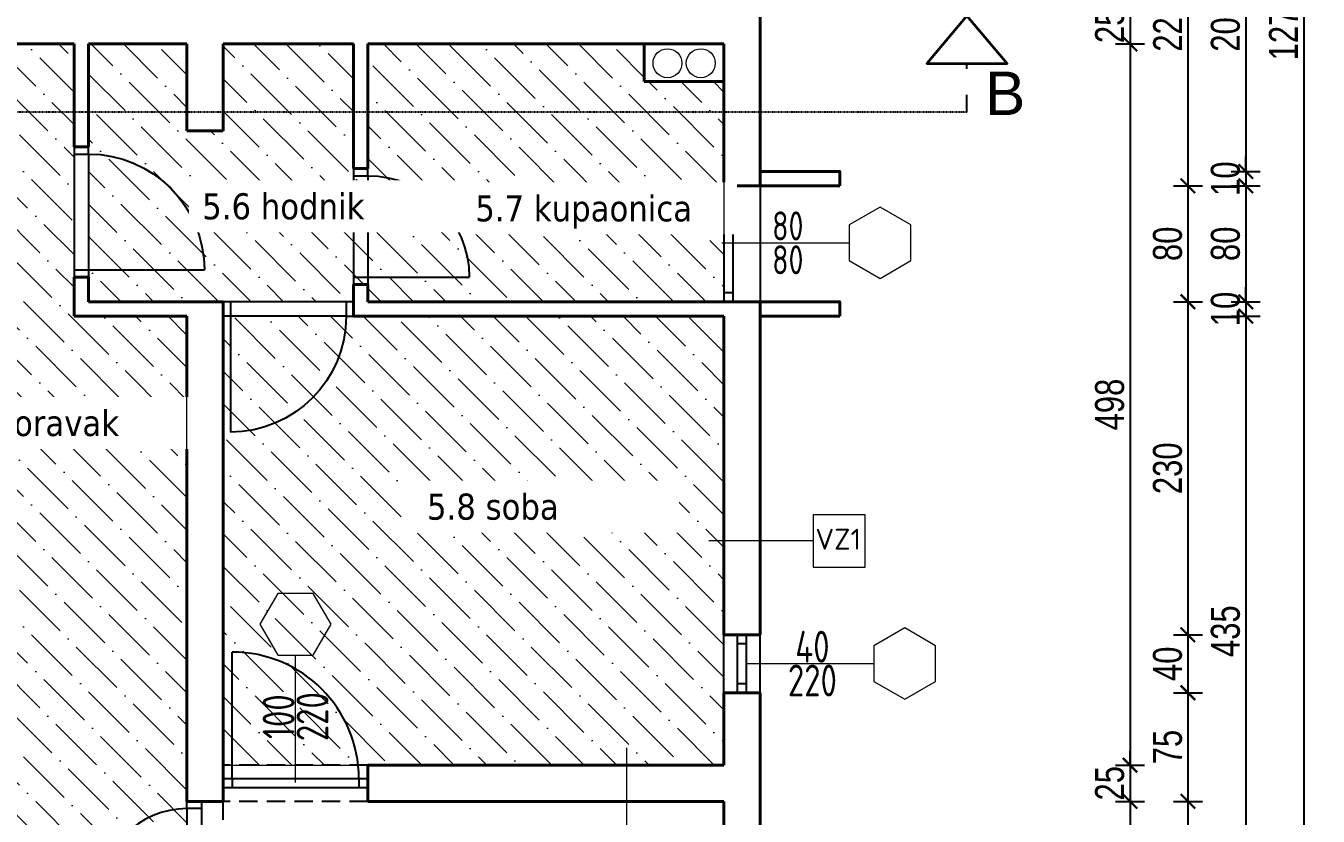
# Model space of a CAD drawing. Header units: millimetres. Extents: x 195897 to 285417, y -229751 to -116129.
# Drawn here: x 217088 to 217981, y -223144 to -222599 of the extents above; entities that cross this region are included whole.
import ezdxf
from ezdxf.enums import TextEntityAlignment as Align

# ---------------------------------------------------------------- set-up
doc = ezdxf.new("R2010")
doc.units = ezdxf.units.MM
doc.header["$PDMODE"] = 2
for name, pattern in [('ACAD_ISO03W100', [30, 12, -18]), ('HIDDEN', [0.375, 0.25, -0.125]), ('HIDDENX2', [19.05, 12.7, -6.35])]:
    doc.linetypes.add(name, pattern=pattern)
doc.layers.get('0').update_dxf_attribs({"lineweight": 0})
doc.layers.get('Defpoints').update_dxf_attribs({"color": 250, "lineweight": 0})
for name, color, linetype, lineweight in [('06-hatch_grijano', 30, 'Continuous', 0), ('07-kote', 70, 'Continuous', 9), ('09-oznaka stavke', 1, 'Continuous', 0), ('5-TX', 113, 'Continuous', 5), ('Kote', 1, 'Continuous', 15), ('TP_01 - 0.50', 1, 'Continuous', 40), ('TP_07 - 0.20', 255, 'Continuous', 20)]:
    doc.layers.add(name, color=color, linetype=linetype, lineweight=lineweight)
for name, color, linetype in [('TP_Hidden', 8, 'HIDDENX2'), ('TP_Otvori', 8, 'Continuous'), ('TP_Otvori.block', 8, 'Continuous'), ('zidovi', 1, 'Continuous')]:
    doc.layers.add(name, color=color, linetype=linetype)
doc.styles.add('isocpeur', font='isocpeur.ttf')
doc.styles.add('OPIS', font='hrcom.shx', dxfattribs={"width": 0.8, "height": 20})
doc.styles.add('tahoma10', font='tahoma.ttf', dxfattribs={"height": 2})
doc.styles.add('Tekst15', font='arial.ttf', dxfattribs={"height": 15})
doc.dimstyles.new('ISO-25', dxfattribs={"dimtxt": 20, "dimasz": 10, "dimexe": 10, "dimexo": 10, "dimgap": 4, "dimtad": 1, "dimdec": 0, "dimtxsty": 'OPIS', "dimblk": 'ARCHTICK', "dimcen": 10, "dimdle": 10, "dimadec": 0, "dimazin": 0, "dimtfac": 1, "dimtdec": 0, "dimtix": 1, "dimtmove": 0, "dimatfit": 3, "dimldrblk": 'ARCHTICK', "dimfxl": 10, "dimfxlon": 1, "dimarcsym": 0})

# ---------------------------------------------------------------- blocks, each defined once
blk = doc.blocks.new('*U654')
at = {"layer": 'TP_Otvori'}
for p, q in [((5, 0), (5, 80)), ((5, 0), (0, 0)), ((85, 0), (5, 0)), ((5, -10), (5, 0)), ((85, -10), (85, 0)), ((85, 0), (90, 0)), ((90, -10), (0, -10))]:
    blk.add_line(p, q, dxfattribs=at)
blk.add_arc((5, 0), 80, 0.00001, 90.00001, dxfattribs=at)
blk = doc.blocks.new('*U655')
at = {"layer": 'TP_Otvori'}
for p, q in [((5, 0), (5, 70)), ((5, 0), (0, 0)), ((75, 0), (5, 0)), ((5, -10), (5, 0)), ((75, -10), (75, 0)), ((75, 0), (80, 0)), ((80, -10), (0, -10))]:
    blk.add_line(p, q, dxfattribs=at)
blk.add_arc((5, 0), 70, 0.00001, 90.00001, dxfattribs=at)
blk = doc.blocks.new('*U658')
at = {"layer": 'TP_Otvori'}
for p, q in [((5, 0), (5, 60)), ((5, 0), (0, 0)), ((65, 0), (5, 0)), ((5, -10), (5, 0)), ((65, -10), (65, 0)), ((65, 0), (70, 0)), ((70, -10), (0, -10))]:
    blk.add_line(p, q, dxfattribs=at)
blk.add_arc((5, 0), 60, 0.00001, 90.00001, dxfattribs=at)
blk = doc.blocks.new('*U664')
at = {"layer": 'TP_01 - 0.50'}
for p, q in [((0, 0), (0, -30)), ((48, 0), (48, -30))]:
    blk.add_line(p, q, dxfattribs=at)
at = {"layer": 'TP_Otvori'}
for p, q in [((0, 0), (48, 0)), ((0, -11.3), (48, -11.3)), ((0, -18.8), (48, -18.8)), ((7.5, -11.3), (7.5, -18.8)), ((40.5, -11.3), (40.5, -18.8)), ((0, -30), (48, -30))]:
    blk.add_line(p, q, dxfattribs=at)
blk = doc.blocks.new('_ArchTick')
at = {"color": 0, "linetype": 'ByBlock', "lineweight": 0, "const_width": 0.15}
blk.add_lwpolyline([(-0.5, -0.5), (0.5, 0.5)], dxfattribs=at)
blk = doc.blocks.new('*D792')
at = {"layer": '07-kote', "color": 0, "linetype": 'Continuous', "lineweight": -2, "ltscale": 0.5, "transparency": 16777216}
for p, q in [((217224.44, -223687.1), (217224.44, -223707.1)), ((217324.44, -223687.1), (217324.44, -223707.1)), ((217214.44, -223697.1), (217334.44, -223697.1))]:
    blk.add_line(p, q, dxfattribs=at)
at = {"layer": 'Defpoints', "color": 0, "linetype": 'Continuous', "ltscale": 0.5, "transparency": 16777216}
for p in [(217324.44, -223134.03), (217224.44, -223305.68), (217324.44, -223697.1)]:
    blk.add_point(p, dxfattribs=at)
at = {"layer": '07-kote', "color": 0, "linetype": 'Continuous', "lineweight": -2, "ltscale": 0.5, "transparency": 16777216, "xscale": 10, "yscale": 10, "zscale": 10, "rotation": 180}
blk.add_blockref('_ArchTick', (217224.44, -223697.1), dxfattribs=at)
at = {"layer": '07-kote', "color": 0, "linetype": 'Continuous', "lineweight": -2, "ltscale": 0.5, "transparency": 16777216, "xscale": 10, "yscale": 10, "zscale": 10}
blk.add_blockref('_ArchTick', (217324.44, -223697.1), dxfattribs=at)
at = {"layer": '07-kote', "color": 0, "linetype": 'Continuous', "lineweight": 15, "ltscale": 0.5, "transparency": 16777216, "insert": (217274.44, -223683.1), "char_height": 20, "attachment_point": 5, "style": 'OPIS'}
blk.add_mtext('100', dxfattribs=at)
blk = doc.blocks.new('*D793')
at = {"layer": '07-kote', "color": 0, "linetype": 'Continuous', "lineweight": -2, "ltscale": 0.5, "transparency": 16777216}
for p, q in [((217324.44, -223687.1), (217324.44, -223707.1)), ((217570.44, -223687.1), (217570.44, -223707.1)), ((217314.44, -223697.1), (217580.44, -223697.1))]:
    blk.add_line(p, q, dxfattribs=at)
at = {"layer": 'Defpoints', "color": 0, "linetype": 'Continuous', "ltscale": 0.5, "transparency": 16777216}
for p in [(217324.44, -223134.03), (217570.44, -223234.03), (217570.44, -223697.1)]:
    blk.add_point(p, dxfattribs=at)
at = {"layer": '07-kote', "color": 0, "linetype": 'Continuous', "lineweight": -2, "ltscale": 0.5, "transparency": 16777216, "xscale": 10, "yscale": 10, "zscale": 10, "rotation": 180}
blk.add_blockref('_ArchTick', (217324.44, -223697.1), dxfattribs=at)
at = {"layer": '07-kote', "color": 0, "linetype": 'Continuous', "lineweight": -2, "ltscale": 0.5, "transparency": 16777216, "xscale": 10, "yscale": 10, "zscale": 10}
blk.add_blockref('_ArchTick', (217570.44, -223697.1), dxfattribs=at)
at = {"layer": '07-kote', "color": 0, "linetype": 'Continuous', "lineweight": 15, "ltscale": 0.5, "transparency": 16777216, "insert": (217447.44, -223683.1), "char_height": 20, "attachment_point": 5, "style": 'OPIS'}
blk.add_mtext('246', dxfattribs=at)
blk = doc.blocks.new('*D1212')
at = {"layer": '07-kote', "color": 0, "linetype": 'ByBlock', "lineweight": -2, "ltscale": 5, "transparency": 16777216}
for p, q in [((217595.44, -223727.1), (217595.44, -223747.1)), ((217650.44, -223727.1), (217650.44, -223747.1)), ((217660.44, -223737.1), (217585.44, -223737.1))]:
    blk.add_line(p, q, dxfattribs=at)
at = {"layer": 'Defpoints', "color": 0, "linetype": 'ByBlock', "ltscale": 5, "transparency": 16777216}
for p in [(217595.44, -222799.03), (217650.44, -222799.03), (217595.44, -223737.1)]:
    blk.add_point(p, dxfattribs=at)
at = {"layer": '07-kote', "color": 0, "linetype": 'ByBlock', "lineweight": -2, "ltscale": 5, "transparency": 16777216, "xscale": 10, "yscale": 10, "zscale": 10, "rotation": 180}
blk.add_blockref('_ArchTick', (217595.44, -223737.1), dxfattribs=at)
at = {"layer": '07-kote', "color": 0, "linetype": 'ByBlock', "lineweight": -2, "ltscale": 5, "transparency": 16777216, "xscale": 10, "yscale": 10, "zscale": 10}
blk.add_blockref('_ArchTick', (217650.44, -223737.1), dxfattribs=at)
at = {"layer": '07-kote', "color": 0, "linetype": 'ByBlock', "ltscale": 5, "transparency": 16777216, "insert": (217622.94, -223723.1), "char_height": 20, "attachment_point": 5, "style": 'OPIS'}
blk.add_mtext('55', dxfattribs=at)
blk = doc.blocks.new('*D1224')
at = {"layer": '07-kote', "color": 0, "linetype": 'ByBlock', "lineweight": -2, "ltscale": 5, "transparency": 16777216}
for p, q in [((217851.02, -222586.03), (217851.02, -222576.03)), ((217841.02, -222586.03), (217861.02, -222586.03)), ((217851.02, -222586.03), (217851.02, -222611.03)), ((217841.02, -222611.03), (217861.02, -222611.03)), ((217851.02, -222611.03), (217851.02, -222621.03))]:
    blk.add_line(p, q, dxfattribs=at)
at = {"layer": 'Defpoints', "color": 0, "linetype": 'ByBlock', "ltscale": 5, "transparency": 16777216}
for p in [(217570.44, -222586.03), (217570.44, -222611.03), (217851.02, -222611.03)]:
    blk.add_point(p, dxfattribs=at)
at = {"layer": '07-kote', "color": 0, "linetype": 'ByBlock', "lineweight": -2, "ltscale": 5, "transparency": 16777216, "xscale": 10, "yscale": 10, "zscale": 10}
for p, rotation in [((217851.02, -222586.03), 270), ((217851.02, -222611.03), 90)]:
    blk.add_blockref('_ArchTick', p, dxfattribs=dict(at, rotation=rotation))
at = {"layer": '07-kote', "color": 0, "linetype": 'ByBlock', "ltscale": 5, "transparency": 16777216, "insert": (217837.02, -222598.53), "char_height": 20, "attachment_point": 5, "rotation": 90, "style": 'OPIS'}
blk.add_mtext('25', dxfattribs=at)
blk = doc.blocks.new('*D1225')
at = {"layer": '07-kote', "color": 0, "linetype": 'ByBlock', "lineweight": -2, "ltscale": 5, "transparency": 16777216}
for p, q in [((217851.02, -222601.03), (217851.02, -223119.03)), ((217841.02, -222611.03), (217861.02, -222611.03)), ((217841.02, -223109.03), (217861.02, -223109.03))]:
    blk.add_line(p, q, dxfattribs=at)
at = {"layer": 'Defpoints', "color": 0, "linetype": 'ByBlock', "ltscale": 5, "transparency": 16777216}
for p in [(217570.44, -222611.03), (217570.44, -223109.03), (217851.02, -223109.03)]:
    blk.add_point(p, dxfattribs=at)
at = {"layer": '07-kote', "color": 0, "linetype": 'ByBlock', "lineweight": -2, "ltscale": 5, "transparency": 16777216, "xscale": 10, "yscale": 10, "zscale": 10}
for p, rotation in [((217851.02, -222611.03), 90), ((217851.02, -223109.03), 270)]:
    blk.add_blockref('_ArchTick', p, dxfattribs=dict(at, rotation=rotation))
at = {"layer": '07-kote', "color": 0, "linetype": 'ByBlock', "ltscale": 5, "transparency": 16777216, "insert": (217837.02, -222860.03), "char_height": 20, "attachment_point": 5, "rotation": 90, "style": 'OPIS'}
blk.add_mtext('498', dxfattribs=at)
blk = doc.blocks.new('*D1226')
at = {"layer": '07-kote', "color": 0, "linetype": 'ByBlock', "lineweight": -2, "ltscale": 5, "transparency": 16777216}
for p, q in [((217851.02, -223109.03), (217851.02, -223099.03)), ((217841.02, -223109.03), (217861.02, -223109.03)), ((217851.02, -223109.03), (217851.02, -223134.03)), ((217841.02, -223134.03), (217861.02, -223134.03)), ((217851.02, -223134.03), (217851.02, -223144.03))]:
    blk.add_line(p, q, dxfattribs=at)
at = {"layer": 'Defpoints', "color": 0, "linetype": 'ByBlock', "ltscale": 5, "transparency": 16777216}
for p in [(217570.44, -223109.03), (217570.44, -223134.03), (217851.02, -223134.03)]:
    blk.add_point(p, dxfattribs=at)
at = {"layer": '07-kote', "color": 0, "linetype": 'ByBlock', "lineweight": -2, "ltscale": 5, "transparency": 16777216, "xscale": 10, "yscale": 10, "zscale": 10}
for p, rotation in [((217851.02, -223109.03), 270), ((217851.02, -223134.03), 90)]:
    blk.add_blockref('_ArchTick', p, dxfattribs=dict(at, rotation=rotation))
at = {"layer": '07-kote', "color": 0, "linetype": 'ByBlock', "ltscale": 5, "transparency": 16777216, "insert": (217837.02, -223121.53), "char_height": 20, "attachment_point": 5, "rotation": 90, "style": 'OPIS'}
blk.add_mtext('25', dxfattribs=at)
blk = doc.blocks.new('*D1227')
at = {"layer": '07-kote', "color": 0, "linetype": 'ByBlock', "lineweight": -2, "ltscale": 5, "transparency": 16777216}
for p, q in [((217851.02, -223124.03), (217851.02, -223220.03)), ((217841.02, -223134.03), (217861.02, -223134.03)), ((217841.02, -223210.03), (217861.02, -223210.03))]:
    blk.add_line(p, q, dxfattribs=at)
at = {"layer": 'Defpoints', "color": 0, "linetype": 'ByBlock', "ltscale": 5, "transparency": 16777216}
for p in [(217570.44, -223134.03), (217115.44, -223210.03), (217851.02, -223210.03)]:
    blk.add_point(p, dxfattribs=at)
at = {"layer": '07-kote', "color": 0, "linetype": 'ByBlock', "lineweight": -2, "ltscale": 5, "transparency": 16777216, "xscale": 10, "yscale": 10, "zscale": 10}
for p, rotation in [((217851.02, -223134.03), 90), ((217851.02, -223210.03), 270)]:
    blk.add_blockref('_ArchTick', p, dxfattribs=dict(at, rotation=rotation))
at = {"layer": '07-kote', "color": 0, "linetype": 'ByBlock', "ltscale": 5, "transparency": 16777216, "insert": (217837.02, -223172.03), "char_height": 20, "attachment_point": 5, "rotation": 90, "style": 'OPIS'}
blk.add_mtext('76', dxfattribs=at)
blk = doc.blocks.new('*D1237')
at = {"layer": '07-kote', "color": 0, "linetype": 'ByBlock', "lineweight": -2, "ltscale": 5, "transparency": 16777216}
for p, q in [((217891.02, -222478.03), (217891.02, -222719.03)), ((217881.02, -222488.03), (217901.02, -222488.03)), ((217881.02, -222709.03), (217901.02, -222709.03))]:
    blk.add_line(p, q, dxfattribs=at)
at = {"layer": 'Defpoints', "color": 0, "linetype": 'ByBlock', "ltscale": 5, "transparency": 16777216}
for p in [(217599.97, -222488.03), (217650.44, -222709.03), (217891.02, -222709.03)]:
    blk.add_point(p, dxfattribs=at)
at = {"layer": '07-kote', "color": 0, "linetype": 'ByBlock', "lineweight": -2, "ltscale": 5, "transparency": 16777216, "xscale": 10, "yscale": 10, "zscale": 10}
for p, rotation in [((217891.02, -222488.03), 90), ((217891.02, -222709.03), 270)]:
    blk.add_blockref('_ArchTick', p, dxfattribs=dict(at, rotation=rotation))
at = {"layer": '07-kote', "color": 0, "linetype": 'ByBlock', "ltscale": 5, "transparency": 16777216, "insert": (217877.02, -222598.53), "char_height": 20, "attachment_point": 5, "rotation": 90, "style": 'OPIS'}
blk.add_mtext('221', dxfattribs=at)
blk = doc.blocks.new('*D1238')
at = {"layer": '07-kote', "color": 0, "linetype": 'ByBlock', "lineweight": -2, "ltscale": 5, "transparency": 16777216}
for p, q in [((217891.02, -222699.03), (217891.02, -222799.03)), ((217881.02, -222709.03), (217901.02, -222709.03)), ((217881.02, -222789.03), (217901.02, -222789.03))]:
    blk.add_line(p, q, dxfattribs=at)
at = {"layer": 'Defpoints', "color": 0, "linetype": 'ByBlock', "ltscale": 5, "transparency": 16777216}
for p in [(217650.44, -222709.03), (217650.44, -222789.03), (217891.02, -222789.03)]:
    blk.add_point(p, dxfattribs=at)
at = {"layer": '07-kote', "color": 0, "linetype": 'ByBlock', "lineweight": -2, "ltscale": 5, "transparency": 16777216, "xscale": 10, "yscale": 10, "zscale": 10}
for p, rotation in [((217891.02, -222709.03), 90), ((217891.02, -222789.03), 270)]:
    blk.add_blockref('_ArchTick', p, dxfattribs=dict(at, rotation=rotation))
at = {"layer": '07-kote', "color": 0, "linetype": 'ByBlock', "ltscale": 5, "transparency": 16777216, "insert": (217877.02, -222749.03), "char_height": 20, "attachment_point": 5, "rotation": 90, "style": 'OPIS'}
blk.add_mtext('80', dxfattribs=at)
blk = doc.blocks.new('*D1239')
at = {"layer": '07-kote', "color": 0, "linetype": 'ByBlock', "lineweight": -2, "ltscale": 5, "transparency": 16777216}
for p, q in [((217891.02, -222779.03), (217891.02, -223029.03)), ((217881.02, -222789.03), (217901.02, -222789.03)), ((217881.02, -223019.03), (217901.02, -223019.03))]:
    blk.add_line(p, q, dxfattribs=at)
at = {"layer": 'Defpoints', "color": 0, "linetype": 'ByBlock', "ltscale": 5, "transparency": 16777216}
for p in [(217650.44, -222789.03), (217595.44, -223019.03), (217891.02, -223019.03)]:
    blk.add_point(p, dxfattribs=at)
at = {"layer": '07-kote', "color": 0, "linetype": 'ByBlock', "lineweight": -2, "ltscale": 5, "transparency": 16777216, "xscale": 10, "yscale": 10, "zscale": 10}
for p, rotation in [((217891.02, -222789.03), 90), ((217891.02, -223019.03), 270)]:
    blk.add_blockref('_ArchTick', p, dxfattribs=dict(at, rotation=rotation))
at = {"layer": '07-kote', "color": 0, "linetype": 'ByBlock', "ltscale": 5, "transparency": 16777216, "insert": (217877.02, -222904.03), "char_height": 20, "attachment_point": 5, "rotation": 90, "style": 'OPIS'}
blk.add_mtext('230', dxfattribs=at)
blk = doc.blocks.new('*D1240')
at = {"layer": '07-kote', "color": 0, "linetype": 'ByBlock', "lineweight": -2, "ltscale": 5, "transparency": 16777216}
for p, q in [((217891.02, -223009.03), (217891.02, -223069.03)), ((217881.02, -223019.03), (217901.02, -223019.03)), ((217881.02, -223059.03), (217901.02, -223059.03))]:
    blk.add_line(p, q, dxfattribs=at)
at = {"layer": 'Defpoints', "color": 0, "linetype": 'ByBlock', "ltscale": 5, "transparency": 16777216}
for p in [(217595.44, -223019.03), (217595.44, -223059.03), (217891.02, -223059.03)]:
    blk.add_point(p, dxfattribs=at)
at = {"layer": '07-kote', "color": 0, "linetype": 'ByBlock', "lineweight": -2, "ltscale": 5, "transparency": 16777216, "xscale": 10, "yscale": 10, "zscale": 10}
for p, rotation in [((217891.02, -223019.03), 90), ((217891.02, -223059.03), 270)]:
    blk.add_blockref('_ArchTick', p, dxfattribs=dict(at, rotation=rotation))
at = {"layer": '07-kote', "color": 0, "linetype": 'ByBlock', "ltscale": 5, "transparency": 16777216, "insert": (217877.02, -223039.03), "char_height": 20, "attachment_point": 5, "rotation": 90, "style": 'OPIS'}
blk.add_mtext('40', dxfattribs=at)
blk = doc.blocks.new('*D1241')
at = {"layer": '07-kote', "color": 0, "linetype": 'ByBlock', "lineweight": -2, "ltscale": 5, "transparency": 16777216}
for p, q in [((217891.02, -223049.03), (217891.02, -223144.03)), ((217881.02, -223059.03), (217901.02, -223059.03)), ((217881.02, -223134.03), (217901.02, -223134.03))]:
    blk.add_line(p, q, dxfattribs=at)
at = {"layer": 'Defpoints', "color": 0, "linetype": 'ByBlock', "ltscale": 5, "transparency": 16777216}
for p in [(217595.44, -223059.03), (217224.44, -223134.03), (217891.02, -223134.03)]:
    blk.add_point(p, dxfattribs=at)
at = {"layer": '07-kote', "color": 0, "linetype": 'ByBlock', "lineweight": -2, "ltscale": 5, "transparency": 16777216, "xscale": 10, "yscale": 10, "zscale": 10}
for p, rotation in [((217891.02, -223059.03), 90), ((217891.02, -223134.03), 270)]:
    blk.add_blockref('_ArchTick', p, dxfattribs=dict(at, rotation=rotation))
at = {"layer": '07-kote', "color": 0, "linetype": 'ByBlock', "ltscale": 5, "transparency": 16777216, "insert": (217877.02, -223096.53), "char_height": 20, "attachment_point": 5, "rotation": 90, "style": 'OPIS'}
blk.add_mtext('75', dxfattribs=at)
blk = doc.blocks.new('*D1242')
at = {"layer": '07-kote', "color": 0, "linetype": 'ByBlock', "lineweight": -2, "ltscale": 5, "transparency": 16777216}
for p, q in [((217891.02, -223124.03), (217891.02, -223214.03)), ((217881.02, -223134.03), (217901.02, -223134.03)), ((217881.02, -223204.03), (217901.02, -223204.03))]:
    blk.add_line(p, q, dxfattribs=at)
at = {"layer": 'Defpoints', "color": 0, "linetype": 'ByBlock', "ltscale": 5, "transparency": 16777216}
for p in [(217224.44, -223134.03), (217224.44, -223204.03), (217891.02, -223204.03)]:
    blk.add_point(p, dxfattribs=at)
at = {"layer": '07-kote', "color": 0, "linetype": 'ByBlock', "lineweight": -2, "ltscale": 5, "transparency": 16777216, "xscale": 10, "yscale": 10, "zscale": 10}
for p, rotation in [((217891.02, -223134.03), 90), ((217891.02, -223204.03), 270)]:
    blk.add_blockref('_ArchTick', p, dxfattribs=dict(at, rotation=rotation))
at = {"layer": '07-kote', "color": 0, "linetype": 'ByBlock', "ltscale": 5, "transparency": 16777216, "insert": (217877.02, -223169.03), "char_height": 20, "attachment_point": 5, "rotation": 90, "style": 'OPIS'}
blk.add_mtext('70', dxfattribs=at)
blk = doc.blocks.new('*D1251')
at = {"layer": '07-kote', "color": 0, "linetype": 'ByBlock', "lineweight": -2, "ltscale": 5, "transparency": 16777216}
for p, q in [((217931.02, -222488.03), (217931.02, -222709.03)), ((217921.02, -222498.03), (217941.02, -222498.03)), ((217921.02, -222699.03), (217941.02, -222699.03))]:
    blk.add_line(p, q, dxfattribs=at)
at = {"layer": 'Defpoints', "color": 0, "linetype": 'ByBlock', "ltscale": 5, "transparency": 16777216}
for p in [(217650.44, -222498.03), (217650.44, -222699.03), (217931.02, -222699.03)]:
    blk.add_point(p, dxfattribs=at)
at = {"layer": '07-kote', "color": 0, "linetype": 'ByBlock', "lineweight": -2, "ltscale": 5, "transparency": 16777216, "xscale": 10, "yscale": 10, "zscale": 10}
for p, rotation in [((217931.02, -222498.03), 90), ((217931.02, -222699.03), 270)]:
    blk.add_blockref('_ArchTick', p, dxfattribs=dict(at, rotation=rotation))
at = {"layer": '07-kote', "color": 0, "linetype": 'ByBlock', "ltscale": 5, "transparency": 16777216, "insert": (217917.02, -222598.53), "char_height": 20, "attachment_point": 5, "rotation": 90, "style": 'OPIS'}
blk.add_mtext('201', dxfattribs=at)
blk = doc.blocks.new('*D1252')
at = {"layer": '07-kote', "color": 0, "linetype": 'ByBlock', "lineweight": -2, "ltscale": 5, "transparency": 16777216}
for p, q in [((217931.02, -222699.03), (217931.02, -222689.03)), ((217921.02, -222699.03), (217941.02, -222699.03)), ((217931.02, -222699.03), (217931.02, -222709.03)), ((217921.02, -222709.03), (217941.02, -222709.03)), ((217931.02, -222709.03), (217931.02, -222719.03))]:
    blk.add_line(p, q, dxfattribs=at)
at = {"layer": 'Defpoints', "color": 0, "linetype": 'ByBlock', "ltscale": 5, "transparency": 16777216}
for p in [(217650.44, -222699.03), (217650.44, -222709.03), (217931.02, -222709.03)]:
    blk.add_point(p, dxfattribs=at)
at = {"layer": '07-kote', "color": 0, "linetype": 'ByBlock', "lineweight": -2, "ltscale": 5, "transparency": 16777216, "xscale": 10, "yscale": 10, "zscale": 10}
for p, rotation in [((217931.02, -222699.03), 270), ((217931.02, -222709.03), 90)]:
    blk.add_blockref('_ArchTick', p, dxfattribs=dict(at, rotation=rotation))
at = {"layer": '07-kote', "color": 0, "linetype": 'ByBlock', "ltscale": 5, "transparency": 16777216, "insert": (217917.02, -222704.03), "char_height": 20, "attachment_point": 5, "rotation": 90, "style": 'OPIS'}
blk.add_mtext('10', dxfattribs=at)
blk = doc.blocks.new('*D1253')
at = {"layer": '07-kote', "color": 0, "linetype": 'ByBlock', "lineweight": -2, "ltscale": 5, "transparency": 16777216}
for p, q in [((217931.02, -222699.03), (217931.02, -222799.03)), ((217921.02, -222709.03), (217941.02, -222709.03)), ((217921.02, -222789.03), (217941.02, -222789.03))]:
    blk.add_line(p, q, dxfattribs=at)
at = {"layer": 'Defpoints', "color": 0, "linetype": 'ByBlock', "ltscale": 5, "transparency": 16777216}
for p in [(217650.44, -222709.03), (217650.44, -222789.03), (217931.02, -222789.03)]:
    blk.add_point(p, dxfattribs=at)
at = {"layer": '07-kote', "color": 0, "linetype": 'ByBlock', "lineweight": -2, "ltscale": 5, "transparency": 16777216, "xscale": 10, "yscale": 10, "zscale": 10}
for p, rotation in [((217931.02, -222709.03), 90), ((217931.02, -222789.03), 270)]:
    blk.add_blockref('_ArchTick', p, dxfattribs=dict(at, rotation=rotation))
at = {"layer": '07-kote', "color": 0, "linetype": 'ByBlock', "ltscale": 5, "transparency": 16777216, "insert": (217917.02, -222749.03), "char_height": 20, "attachment_point": 5, "rotation": 90, "style": 'OPIS'}
blk.add_mtext('80', dxfattribs=at)
blk = doc.blocks.new('*D1254')
at = {"layer": '07-kote', "color": 0, "linetype": 'ByBlock', "lineweight": -2, "ltscale": 5, "transparency": 16777216}
for p, q in [((217931.02, -222789.03), (217931.02, -222779.03)), ((217921.02, -222789.03), (217941.02, -222789.03)), ((217931.02, -222789.03), (217931.02, -222799.03)), ((217921.02, -222799.03), (217941.02, -222799.03)), ((217931.02, -222799.03), (217931.02, -222809.03))]:
    blk.add_line(p, q, dxfattribs=at)
at = {"layer": 'Defpoints', "color": 0, "linetype": 'ByBlock', "ltscale": 5, "transparency": 16777216}
for p in [(217650.44, -222789.03), (217650.44, -222799.03), (217931.02, -222799.03)]:
    blk.add_point(p, dxfattribs=at)
at = {"layer": '07-kote', "color": 0, "linetype": 'ByBlock', "lineweight": -2, "ltscale": 5, "transparency": 16777216, "xscale": 10, "yscale": 10, "zscale": 10}
for p, rotation in [((217931.02, -222789.03), 270), ((217931.02, -222799.03), 90)]:
    blk.add_blockref('_ArchTick', p, dxfattribs=dict(at, rotation=rotation))
at = {"layer": '07-kote', "color": 0, "linetype": 'ByBlock', "ltscale": 5, "transparency": 16777216, "insert": (217917.02, -222794.03), "char_height": 20, "attachment_point": 5, "rotation": 90, "style": 'OPIS'}
blk.add_mtext('10', dxfattribs=at)
blk = doc.blocks.new('*D1255')
at = {"layer": '07-kote', "color": 0, "linetype": 'ByBlock', "lineweight": -2, "ltscale": 5, "transparency": 16777216}
for p, q in [((217931.02, -222789.03), (217931.02, -223244.03)), ((217921.02, -222799.03), (217941.02, -222799.03)), ((217921.02, -223234.03), (217941.02, -223234.03))]:
    blk.add_line(p, q, dxfattribs=at)
at = {"layer": 'Defpoints', "color": 0, "linetype": 'ByBlock', "ltscale": 5, "transparency": 16777216}
for p in [(217650.44, -222799.03), (217595.44, -223234.03), (217931.02, -223234.03)]:
    blk.add_point(p, dxfattribs=at)
at = {"layer": '07-kote', "color": 0, "linetype": 'ByBlock', "lineweight": -2, "ltscale": 5, "transparency": 16777216, "xscale": 10, "yscale": 10, "zscale": 10}
for p, rotation in [((217931.02, -222799.03), 90), ((217931.02, -223234.03), 270)]:
    blk.add_blockref('_ArchTick', p, dxfattribs=dict(at, rotation=rotation))
at = {"layer": '07-kote', "color": 0, "linetype": 'ByBlock', "ltscale": 5, "transparency": 16777216, "insert": (217917.02, -223016.53), "char_height": 20, "attachment_point": 5, "rotation": 90, "style": 'OPIS'}
blk.add_mtext('435', dxfattribs=at)
blk = doc.blocks.new('*D1258')
at = {"layer": '07-kote', "color": 0, "linetype": 'ByBlock', "lineweight": -2, "ltscale": 5, "transparency": 16777216}
for p, q in [((217971.02, -221953.03), (217971.02, -223244.03)), ((217961.02, -221963.03), (217981.02, -221963.03)), ((217961.02, -223234.03), (217981.02, -223234.03))]:
    blk.add_line(p, q, dxfattribs=at)
at = {"layer": 'Defpoints', "color": 0, "linetype": 'ByBlock', "ltscale": 5, "transparency": 16777216}
for p in [(217595.44, -221963.03), (217595.44, -223234.03), (217971.02, -223234.03)]:
    blk.add_point(p, dxfattribs=at)
at = {"layer": '07-kote', "color": 0, "linetype": 'ByBlock', "lineweight": -2, "ltscale": 5, "transparency": 16777216, "xscale": 10, "yscale": 10, "zscale": 10}
for p, rotation in [((217971.02, -221963.03), 90), ((217971.02, -223234.03), 270)]:
    blk.add_blockref('_ArchTick', p, dxfattribs=dict(at, rotation=rotation))
at = {"layer": '07-kote', "color": 0, "linetype": 'ByBlock', "ltscale": 5, "transparency": 16777216, "insert": (217957.02, -222598.53), "char_height": 20, "attachment_point": 5, "rotation": 90, "style": 'OPIS'}
blk.add_mtext('1271', dxfattribs=at)
blk = doc.blocks.new('*U65')
at = {"ltscale": 0.1}
blk.add_line((0.125, 0.375), (0.625, 0.375), dxfattribs=at)
blk.add_lwpolyline([(-0.125, 0.25), (-0.125, 0.5), (0.125, 0.5), (0.125, 0.25)], close=True, dxfattribs=at)
at = {"style": 'isocpeur'}
blk.add_attdef('sl', text='', height=0.1, dxfattribs=at).set_placement((0.005, 0.3336), align=Align.CENTER)
blk = doc.blocks.new('*U511')
at = {"ltscale": 0.1}
blk.add_line((0, 0.5), (0, 1), dxfattribs=at)
blk.add_lwpolyline([(0.125, 0.25), (-0.125, 0.25), (-0.125, 0.5), (0.125, 0.5)], close=True, dxfattribs=at)
at = {"style": 'isocpeur'}
blk.add_attdef('sl', text='', height=0.1, dxfattribs=at).set_placement((0.005, 0.3336), align=Align.CENTER)
blk = doc.blocks.new('*U1887')
blk.add_lwpolyline([(0, 31.05), (0, -59.18)])
blk.add_lwpolyline([(-12.61, -59.18), (-25.22, -81.02), (-12.61, -102.86), (12.61, -102.86), (25.22, -81.02), (12.61, -59.18)], close=True)
at = {"style": 'isocpeur', "width": 0.75}
for tag, p in [('VIS', (-12, -15.62)), ('SIR', (12, -15.62))]:
    blk.add_attdef(tag, text='', height=15, rotation=270, dxfattribs=at).set_placement(p, align=Align.MIDDLE)
blk.add_attdef('BR', text='', height=20, rotation=268, dxfattribs=at).set_placement((0, -81.02), align=Align.MIDDLE_CENTER)
blk = doc.blocks.new('*U1891')
blk.add_lwpolyline([(0, 31.05), (0, -59.18)])
blk.add_lwpolyline([(-12.61, -59.18), (-25.22, -81.02), (-12.61, -102.86), (12.61, -102.86), (25.22, -81.02), (12.61, -59.18)], close=True)
at = {"style": 'isocpeur', "width": 0.75}
for tag, p in [('VIS', (-12, -15.62)), ('SIR', (12, -15.62))]:
    blk.add_attdef(tag, text='', height=15, rotation=270, dxfattribs=at).set_placement(p, align=Align.MIDDLE)
blk.add_attdef('BR', text='', height=20, rotation=180, dxfattribs=at).set_placement((0, -81.02), align=Align.MIDDLE_CENTER)

msp = doc.modelspace()

# ---------------------------------------------------------------- hatches: boundary and pattern name
at = {"layer": '06-hatch_grijano'}
h = msp.add_hatch(dxfattribs=at)
h.set_pattern_fill('ANSI36', color=256, scale=5, angle=270, style=0)
h.paths.add_polyline_path([(216766.44, -222611.03), (216478.44, -222611.03), (216478.44, -222789.03), (216826.44, -222789.03), (216826.44, -222774.03), (216851.44, -222774.03), (216851.44, -223210.03), (217199.44, -223210.03), (217199.44, -222799.03), (217121.44, -222799.03), (217121.44, -222611.03), (216851.44, -222611.03), (216851.44, -222684.03), (216826.44, -222684.03), (216826.44, -222646.03), (216766.44, -222646.03)])
h.paths.add_polyline_path([(216941.25, -222892.19), (217159.77, -222892.19), (217159.77, -222853.3), (216941.25, -222853.3)], flags=24)
h.paths.add_polyline_path([(216580.84, -222747.46), (216780.5, -222747.46), (216780.5, -222708.58), (216580.84, -222708.58)], flags=24)
h.paths.add_polyline_path([(216666, -223006.93), (216796.63, -223006.93), (216796.63, -222968.05), (216666, -222968.05)], flags=25)
h.paths.add_polyline_path([(216482.28, -222902.35), (216563.34, -222902.35), (216563.34, -222863.47), (216482.28, -222863.47)], flags=25)
h.paths.add_polyline_path([(216482.36, -223055), (216604.72, -223055), (216604.72, -223016.11), (216482.36, -223016.11)], flags=25)
h = msp.add_hatch(dxfattribs=at)
h.set_pattern_fill('ANSI36', color=256, scale=5, angle=270, style=0)
h.paths.add_polyline_path([(217324.44, -222611.03), (217515.44, -222611.03), (217515.44, -222637.03), (217570.44, -222637.03), (217570.44, -222789.03), (217324.44, -222789.03), (217324.44, -222777.03), (217314.44, -222777.03), (217314.44, -222789.03), (217131.44, -222789.03), (217131.44, -222611.03), (217199.44, -222611.03), (217199.44, -222671.03), (217224.44, -222671.03), (217224.44, -222611.03), (217314.44, -222611.03), (217314.44, -222697.03), (217324.44, -222697.03)])
h.paths.add_polyline_path([(217392.63, -222743.96), (217554.03, -222743.96), (217554.03, -222705.07), (217392.63, -222705.07)], flags=24)
h.paths.add_polyline_path([(217203.94, -222742.55), (217328.43, -222742.55), (217328.43, -222703.66), (217203.94, -222703.66)], flags=24)
h = msp.add_hatch(dxfattribs=at)
h.set_pattern_fill('ANSI36', color=256, scale=5, angle=270, style=0)
h.paths.add_polyline_path([(217224.44, -223109.03), (217570.44, -223109.03), (217570.44, -222799.03), (217224.44, -222799.03)])
h.paths.add_polyline_path([(217354.02, -222949.95), (217464.19, -222949.95), (217464.19, -222911.06), (217354.02, -222911.06)], flags=24)

# ---------------------------------------------------------------- linework, layer by layer
at = {"layer": 'Defpoints', "linetype": 'ByBlock', "ltscale": 5}
for points in [[(217851.02, -223800.96), (217851.02, -221383.12)], [(217891.02, -223800.96), (217891.02, -221383.12)], [(217931.02, -223800.96), (217931.02, -221383.12)], [(217971.02, -223800.96), (217971.02, -221383.12)]]:
    msp.add_lwpolyline(points, dxfattribs=at)
at = {"layer": 'TP_01 - 0.50'}
for p, q in [((217595.44, -222709.03), (217595.44, -222488.03)), ((216851.44, -222611.03), (217121.44, -222611.03)), ((217121.44, -222682.03), (217121.44, -222611.03)), ((217131.44, -222611.03), (217199.44, -222611.03)), ((217131.44, -222682.03), (217131.44, -222611.03)), ((217199.44, -222671.03), (217199.44, -222611.03)), ((217224.44, -222611.03), (217314.44, -222611.03)), ((217224.44, -222671.03), (217224.44, -222611.03)), ((217314.44, -222697.03), (217314.44, -222611.03)), ((217324.44, -222611.03), (217570.44, -222611.03)), ((217324.44, -222697.03), (217324.44, -222611.03)), ((217515.44, -222611.03), (217515.44, -222637.03)), ((217570.44, -222709.03), (217570.44, -222611.03)), ((217515.44, -222637.03), (217570.44, -222637.03)), ((217199.44, -222671.03), (217224.44, -222671.03)), ((217131.44, -222682.03), (217121.44, -222682.03)), ((217324.44, -222697.03), (217314.44, -222697.03)), ((217570.44, -222709.03), (217595.44, -222709.03)), ((217595.44, -222709.03), (217570.44, -222709.03)), ((217121.44, -222799.03), (217121.44, -222772.03)), ((217131.44, -222772.03), (217121.44, -222772.03)), ((217131.44, -222789.03), (217131.44, -222772.03)), ((217314.44, -222789.03), (217314.44, -222777.03)), ((217324.44, -222777.03), (217314.44, -222777.03)), ((217324.44, -222789.03), (217324.44, -222777.03)), ((217131.44, -222789.03), (217199.44, -222789.03)), ((217199.44, -222789.03), (217224.44, -222789.03)), ((217224.44, -223109.03), (217224.44, -222789.03)), ((217314.44, -222799.03), (217314.44, -222789.03)), ((217324.44, -222789.03), (217570.44, -222789.03)), ((217570.44, -222789.03), (217595.44, -222789.03)), ((217595.44, -222789.03), (217570.44, -222789.03)), ((217595.44, -223019.03), (217595.44, -222789.03)), ((217121.44, -222799.03), (217199.44, -222799.03)), ((217199.44, -223134.03), (217199.44, -222799.03)), ((217314.44, -222799.03), (217570.44, -222799.03)), ((217570.44, -223019.03), (217570.44, -222799.03)), ((217570.44, -223019.03), (217595.44, -223019.03)), ((217570.44, -223109.03), (217570.44, -223059.03)), ((217570.44, -223059.03), (217595.44, -223059.03)), ((217595.44, -223234.03), (217595.44, -223059.03)), ((217224.44, -223134.03), (217224.44, -223109.03)), ((217324.44, -223109.03), (217570.44, -223109.03)), ((217324.44, -223134.03), (217324.44, -223109.03)), ((217199.44, -223134.03), (217224.44, -223134.03)), ((217324.44, -223134.03), (217570.44, -223134.03)), ((217570.44, -223234.03), (217570.44, -223134.03))]:
    msp.add_line(p, q, dxfattribs=at)
for points in [[(217650.44, -222709.03), (217595.44, -222709.03), (217595.44, -222699.03), (217650.44, -222699.03), (217650.44, -222709.03)], [(217650.44, -222799.03), (217595.44, -222799.03), (217595.44, -222789.03), (217650.44, -222789.03), (217650.44, -222799.03)]]:
    msp.add_lwpolyline(points, dxfattribs=at)
at = {"layer": 'TP_07 - 0.20'}
for centre in [(217531.44, -222624.32), (217554.44, -222624.32)]:
    msp.add_circle(centre, 10, dxfattribs=at)
at = {"layer": 'TP_Hidden'}
for p, q in [((217324.44, -223109.03), (217224.44, -223109.03)), ((217224.44, -223204.03), (217224.44, -223134.03)), ((217324.44, -223134.03), (217224.44, -223134.03))]:
    msp.add_line(p, q, dxfattribs=at)
at = {"layer": 'TP_Otvori'}
for p, q in [((217570.44, -222709.03), (217570.44, -222789.03)), ((217570.44, -222709.03), (217570.44, -222789.03)), ((217576.69, -222715.28), (217570.44, -222715.28)), ((217576.69, -222709.03), (217576.69, -222789.03)), ((217595.44, -222709.03), (217595.44, -222789.03)), ((217576.69, -222782.78), (217570.44, -222782.78)), ((217230.69, -223118.41), (217230.69, -223030.91)), ((217324.44, -223118.41), (217224.44, -223118.41)), ((217230.69, -223118.41), (217230.69, -223124.66)), ((217318.19, -223118.41), (217318.19, -223124.66)), ((217324.44, -223124.66), (217224.44, -223124.66))]:
    msp.add_line(p, q, dxfattribs=at)
msp.add_arc((217230.69, -223118.41), 87.5, 0, 90, dxfattribs=at)
at = {"layer": 'zidovi', "linetype": 'ACAD_ISO03W100'}
msp.add_line((217738.31, -222658.09), (217738.31, -222624.57), dxfattribs=at)
at = {"layer": 'zidovi', "linetype": 'ACAD_ISO03W100', "ltscale": 0.02}
msp.add_line((217738.31, -222658.09), (214855.78, -222658.09), dxfattribs=at)
at = {"layer": 'zidovi', "lineweight": 35}
msp.add_lwpolyline([(217738.31, -222591.61), (217710.54, -222624.57), (217766.07, -222624.57), (217738.31, -222591.61)], dxfattribs=at)

# ---------------------------------------------------------------- block references
at = {"layer": '09-oznaka stavke', "linetype": 'HIDDEN', "ltscale": 50}
ref = msp.add_blockref('*U1891', (217274.44, -223090.78), dxfattribs=dict(at, xscale=0.9750000000000001, yscale=0.9750000000000001, zscale=0.9750000000000001, rotation=180.0017924477389))
ref.add_attrib('SIR', '100', dxfattribs={"layer": '0', "height": 22, "rotation": 90.00179, "style": 'isocpeur', "width": 0.75}).set_placement((217262.74, -223075.55), align=Align.MIDDLE)
ref.add_attrib('VIS', '220', dxfattribs={"layer": '0', "height": 22, "rotation": 90.00179, "style": 'isocpeur', "width": 0.75}).set_placement((217286.14, -223075.55), align=Align.MIDDLE)
ref = msp.add_blockref('*U1891', (217616.34, -223038.89), dxfattribs=dict(at, xscale=0.9750000000000001, yscale=0.9750000000000001, zscale=0.9750000000000001, rotation=90.00179244773882))
ref.add_attrib('SIR', '40', dxfattribs={"layer": '0', "height": 22, "rotation": 0.00179, "style": 'isocpeur', "width": 0.75}).set_placement((217631.57, -223027.19), align=Align.MIDDLE)
ref.add_attrib('VIS', '220', dxfattribs={"layer": '0', "height": 22, "rotation": 0.00179, "style": 'isocpeur', "width": 0.75}).set_placement((217631.57, -223050.59), align=Align.MIDDLE)
at = {"layer": '5-TX'}
ref = msp.add_blockref('*U65', (217650.12, -223008.23), dxfattribs=dict(at, xscale=-144.0000000000024, yscale=144.0000000000024, zscale=144.0000000000024, rotation=0.0001386217754983932))
ref.add_attrib('sl', 'VZ1', dxfattribs={"layer": '0', "height": 14.4, "rotation": 0.00014, "style": 'isocpeur'}).set_placement((217649.4, -222960.19), align=Align.CENTER)
ref = msp.add_blockref('*U511', (217503.36, -223241.02), dxfattribs=dict(at, xscale=-144.0000000000024, yscale=144.0000000000024, zscale=144.0000000000024, rotation=0.0001386217754983932))
ref.add_attrib('sl', 'VZ2', dxfattribs={"layer": '0', "height": 14.4, "rotation": 0.00014, "style": 'isocpeur'}).set_placement((217502.64, -223192.98), align=Align.CENTER)
at = {"layer": 'TP_Otvori.block', "xscale": -1}
for name, p, rotation in [('*U654', (217131.44, -222772.03), 270), ('*U655', (217324.44, -222777.03), 270), ('*U654', (217224.44, -222799.03), 180)]:
    msp.add_blockref(name, p, dxfattribs=dict(at, rotation=rotation))
at = {"layer": 'TP_Otvori.block', "xscale": -0.8333333856529689, "yscale": 0.8333333856529689, "zscale": 0.8333333856529689, "rotation": 270}
msp.add_blockref('*U664', (217595.44, -223059.03), dxfattribs=at)
at = {"layer": 'TP_Otvori.block', "rotation": 89.99999999999999}
msp.add_blockref('*U658', (217199.44, -223204.03), dxfattribs=at)

# ---------------------------------------------------------------- texts
at = {"layer": 'Kote', "insert": (217750.75, -222630.1), "char_height": 30, "width": 9972.3862, "attachment_point": 1, "style": 'Tekst15'}
msp.add_mtext('\\A1;B', dxfattribs=at)

# ---------------------------------------------------------------- dimensions: what is measured, and where the dimension line sits
at = {"layer": '07-kote', "linetype": 'ByBlock', "ltscale": 5}
for base, p1, p2, picture, middle in [((217971.02, -223234.03), (217595.44, -221963.03), (217595.44, -223234.03), '*D1258', (217957.02, -222598.53)), ((217891.02, -222709.03), (217599.97, -222488.03), (217650.44, -222709.03), '*D1237', (217877.02, -222598.53)), ((217931.02, -222699.03), (217650.44, -222498.03), (217650.44, -222699.03), '*D1251', (217917.02, -222598.53)), ((217851.02, -222611.03), (217570.44, -222586.03), (217570.44, -222611.03), '*D1224', (217837.02, -222598.53)), ((217931.02, -222709.03), (217650.44, -222699.03), (217650.44, -222709.03), '*D1252', (217917.02, -222704.03)), ((217891.02, -222789.03), (217650.44, -222709.03), (217650.44, -222789.03), '*D1238', (217877.02, -222749.03)), ((217931.02, -222789.03), (217650.44, -222709.03), (217650.44, -222789.03), '*D1253', (217917.02, -222749.03)), ((217891.02, -223019.03), (217650.44, -222789.03), (217595.44, -223019.03), '*D1239', (217877.02, -222904.03)), ((217931.02, -222799.03), (217650.44, -222789.03), (217650.44, -222799.03), '*D1254', (217917.02, -222794.03)), ((217931.02, -223234.03), (217650.44, -222799.03), (217595.44, -223234.03), '*D1255', (217917.02, -223016.53)), ((217891.02, -223059.03), (217595.44, -223019.03), (217595.44, -223059.03), '*D1240', (217877.02, -223039.03)), ((217891.02, -223134.03), (217595.44, -223059.03), (217224.44, -223134.03), '*D1241', (217877.02, -223096.53)), ((217851.02, -223134.03), (217570.44, -223109.03), (217570.44, -223134.03), '*D1226', (217837.02, -223121.53)), ((217851.02, -223210.03), (217570.44, -223134.03), (217115.44, -223210.03), '*D1227', (217837.02, -223172.03)), ((217891.02, -223204.03), (217224.44, -223134.03), (217224.44, -223204.03), '*D1242', (217877.02, -223169.03))]:
    dim = msp.add_linear_dim(base=base, p1=p1, p2=p2, angle=90, dimstyle='ISO-25', override={"dimtmove": 1}, dxfattribs=at)
    dim.commit()
    dim.dimension.update_dxf_attribs({"geometry": picture, "text_midpoint": middle})
dim = msp.add_linear_dim(base=(217595.44, -223737.1), p1=(217650.44, -222799.03), p2=(217595.44, -222799.03), dimstyle='ISO-25', dxfattribs=at)
dim.commit()
dim.dimension.update_dxf_attribs({"geometry": '*D1212', "text_midpoint": (217622.94, -223723.1)})
at = {"layer": '07-kote', "linetype": 'Continuous', "lineweight": 15, "ltscale": 0.5}
for base, p1, p2, picture, middle in [((217324.44, -223697.1), (217224.44, -223305.68), (217324.44, -223134.03), '*D792', (217274.44, -223683.1)), ((217570.44, -223697.1), (217324.44, -223134.03), (217570.44, -223234.03), '*D793', (217447.44, -223683.1))]:
    dim = msp.add_linear_dim(base=base, p1=p1, p2=p2, dimstyle='ISO-25', override={"dimtmove": 1}, dxfattribs=at)
    dim.commit()
    dim.dimension.update_dxf_attribs({"geometry": picture, "text_midpoint": middle})

# ---------------------------------------------------------------- next in the draw order: texts
at = {"layer": '07-kote', "linetype": 'ByBlock', "ltscale": 5, "char_height": 18, "attachment_point": 1, "style": 'tahoma10', "bg_fill": 2}
for s, width, insert in [('\\pt90;5.7 kupaonica ', 171.7931, (217398.63, -222715.53)), ('\\pt90;5.5 dnevni boravak ', 254.2104, (216947.25, -222863.76)), ('\\pt90; 5.8 soba ', 171.7931, (217358.52, -222921.52))]:
    msp.add_mtext_dynamic_manual_height_columns(s, width=width, gutter_width=10, heights=[2.54], dxfattribs=dict(at, insert=insert))

# ---------------------------------------------------------------- next in the draw order: linework, layer by layer
at = {"layer": '06-hatch_grijano', "linetype": 'ByBlock', "ltscale": 5}
msp.add_lwpolyline([(217224.44, -223109.03), (217570.44, -223109.03), (217570.44, -222799.03), (217224.44, -222799.03)], close=True, dxfattribs=at)

# ---------------------------------------------------------------- next in the draw order: block references
at = {"layer": '09-oznaka stavke', "linetype": 'HIDDEN', "ltscale": 50}
ref = msp.add_blockref('*U1887', (217599.34, -222748.33), dxfattribs=dict(at, xscale=0.9750000000000001, yscale=0.9750000000000001, zscale=0.9750000000000001, rotation=90.0017920265444))
ref.add_attrib('SIR', '80', dxfattribs={"layer": '0', "height": 20, "rotation": 0.00179, "style": 'isocpeur', "width": 0.75}).set_placement((217614.57, -222736.63), align=Align.MIDDLE)
ref.add_attrib('VIS', '80', dxfattribs={"layer": '0', "height": 20, "rotation": 0.00179, "style": 'isocpeur', "width": 0.75}).set_placement((217614.57, -222760.03), align=Align.MIDDLE)

# ---------------------------------------------------------------- next in the draw order: texts
at = {"layer": '07-kote', "linetype": 'ByBlock', "ltscale": 5, "insert": (217209.94, -222714.12), "char_height": 18, "attachment_point": 1, "style": 'tahoma10', "bg_fill": 2}
msp.add_mtext_dynamic_manual_height_columns('\\pt90;5.6 hodnik ', width=171.7931, gutter_width=10, heights=[2.54], dxfattribs=at)

# ---------------------------------------------------------------- next in the draw order: dimensions: what is measured, and where the dimension line sits
at = {"layer": '07-kote', "linetype": 'ByBlock', "ltscale": 5}
dim = msp.add_linear_dim(base=(217851.02, -223109.03), p1=(217570.44, -222611.03), p2=(217570.44, -223109.03), angle=90, dimstyle='ISO-25', override={"dimtmove": 1}, dxfattribs=at)
dim.commit()
dim.dimension.update_dxf_attribs({"geometry": '*D1225', "text_midpoint": (217837.02, -222860.03)})

# ---------------------------------------------------------------- next in the draw order: linework, layer by layer
at = {"layer": '06-hatch_grijano', "linetype": 'ByBlock', "ltscale": 5}
for points in [[(216766.44, -222611.03), (216478.44, -222611.03), (216478.44, -222789.03), (216826.44, -222789.03), (216826.44, -222774.03), (216851.44, -222774.03), (216851.44, -223210.03), (217199.44, -223210.03), (217199.44, -222799.03), (217121.44, -222799.03), (217121.44, -222611.03), (216851.44, -222611.03), (216851.44, -222684.03), (216826.44, -222684.03), (216826.44, -222646.03), (216766.44, -222646.03), (216766.44, -222611.03)], [(217324.44, -222611.03), (217515.44, -222611.03), (217515.44, -222637.03), (217570.44, -222637.03), (217570.44, -222789.03), (217324.44, -222789.03), (217324.44, -222777.03), (217314.44, -222777.03), (217314.44, -222789.03), (217131.44, -222789.03), (217131.44, -222611.03), (217199.44, -222611.03), (217199.44, -222671.03), (217224.44, -222671.03), (217224.44, -222611.03), (217314.44, -222611.03), (217314.44, -222697.03), (217324.44, -222697.03), (217324.44, -222611.03)]]:
    msp.add_lwpolyline(points, dxfattribs=at)

doc.saveas('drawing.dxf')
